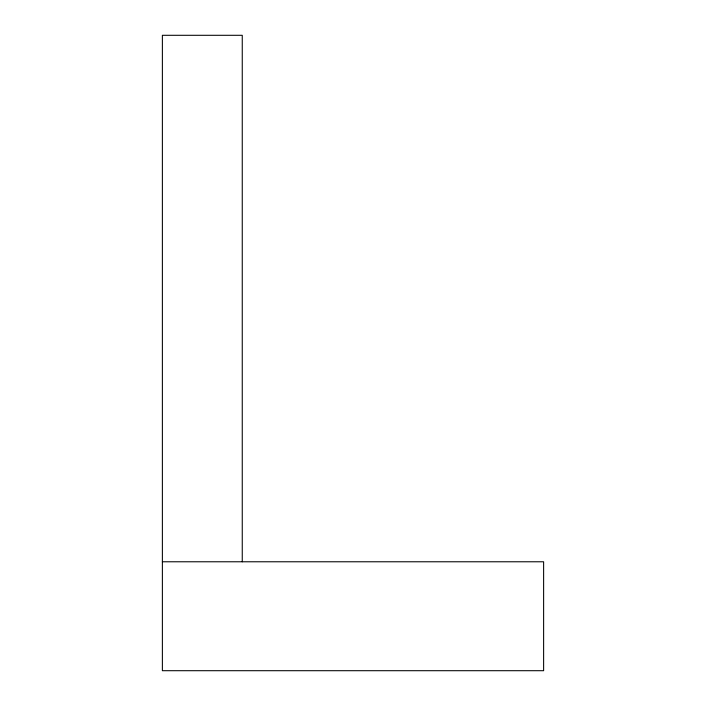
<?xml version="1.0" encoding="UTF-8"?>
<svg xmlns="http://www.w3.org/2000/svg" width="706" height="706" viewBox="0 0 706 706"><rect width="100%" height="100%" fill="white"/><g stroke="black" fill="none" stroke-linecap="round" stroke-linejoin="round"><path stroke-width="1.06" d="M162.38 561.773L543.62 561.773L543.62 670.7L162.38 670.7L162.38 35.3L242.255 35.3L242.255 561.773"/></g></svg>
